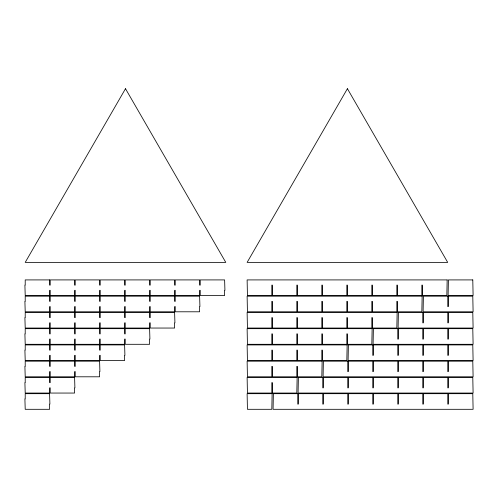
<?xml version="1.0" encoding="UTF-8"?>
<svg xmlns="http://www.w3.org/2000/svg" width="498" height="498" viewBox="0 0 498 498"><rect width="100%" height="100%" fill="white"/><g stroke="black" fill="none" stroke-linecap="round" stroke-linejoin="round"><path stroke-width="0.75" d="M125.496 88.694L25.211 262.396L225.787 262.396L125.496 88.694M347.411 88.694L247.126 262.396L447.702 262.396L347.411 88.694M49.588 279.913L25.211 279.913L25.211 285.124L24.9 285.124L25.211 295.538L49.588 295.538L49.588 290.328L50.217 290.328L50.217 295.538L74.594 295.538L74.594 290.328L75.223 290.328L75.223 295.538L99.6 295.538L99.6 290.328L100.223 290.328L100.223 295.538L124.606 295.538L124.606 290.328L125.228 290.328L125.228 295.538L149.605 295.538L149.605 290.328L150.234 290.328L150.234 295.538L174.611 295.538L174.611 290.328L175.234 290.328L175.234 295.538L199.617 295.538L199.617 290.328L200.24 290.328L200.24 295.538L224.617 295.538L224.617 290.328L224.928 290.328L224.617 279.913L200.24 279.913L200.24 285.124L199.617 285.124L199.617 279.913L175.234 279.913L175.234 285.124L174.611 285.124L174.611 279.913L150.234 279.913L150.234 285.124L149.605 285.124L149.605 279.913L125.228 279.913L125.228 285.124L124.606 285.124L124.606 279.913L100.223 279.913L100.223 285.124L99.6 285.124L99.6 279.913L75.223 279.913L75.223 285.124L74.594 285.124L74.594 279.913L50.217 279.913L50.217 285.124L49.588 285.124L49.588 279.913M447.16 279.913L247.126 279.913L247.438 295.538L271.821 295.538L271.821 285.124L272.443 285.124L272.443 295.538L296.82 295.538L296.82 285.124L297.449 285.124L297.449 295.538L321.826 295.538L321.826 285.124L322.449 285.124L322.449 295.538L346.832 295.538L346.832 285.124L347.455 285.124L347.455 295.538L371.832 295.538L371.832 285.124L372.46 285.124L372.46 295.538L396.838 295.538L396.838 285.124L397.466 285.124L397.466 295.538L421.843 295.538L421.843 285.124L422.466 285.124L422.466 295.538L446.843 295.538L447.16 279.913M472.789 279.913L448.412 279.913L448.094 295.538L473.1 295.538L472.789 279.913M49.588 296.167L25.211 296.167L25.211 301.371L24.9 301.371L25.211 311.792L49.588 311.792L49.588 306.581L50.217 306.581L50.217 311.792L74.594 311.792L74.594 306.581L75.223 306.581L75.223 311.792L99.6 311.792L99.6 306.581L100.223 306.581L100.223 311.792L124.606 311.792L124.606 306.581L125.228 306.581L125.228 311.792L149.605 311.792L149.605 306.581L150.234 306.581L150.234 311.792L174.611 311.792L174.611 306.581L175.234 306.581L175.234 311.792L199.617 311.792L199.617 306.581L199.928 306.581L199.617 296.167L175.234 296.167L175.234 301.371L174.611 301.371L174.611 296.167L150.234 296.167L150.234 301.371L149.605 301.371L149.605 296.167L125.228 296.167L125.228 301.371L124.606 301.371L124.606 296.167L100.223 296.167L100.223 301.371L99.6 301.371L99.6 296.167L75.223 296.167L75.223 301.371L74.594 301.371L74.594 296.167L50.217 296.167L50.217 301.371L49.588 301.371L49.588 296.167M422.155 296.167L247.126 296.167L247.438 311.792L271.821 311.792L271.821 301.371L272.443 301.371L272.443 311.792L296.82 311.792L296.82 301.371L297.449 301.371L297.449 311.792L321.826 311.792L321.826 301.371L322.449 301.371L322.449 311.792L346.832 311.792L346.832 301.371L347.455 301.371L347.455 311.792L371.832 311.792L371.832 301.371L372.46 301.371L372.46 311.792L396.838 311.792L396.838 301.371L397.466 301.371L397.466 311.792L421.843 311.792L422.155 296.167M447.783 296.167L423.406 296.167L423.095 311.792L473.1 311.792L472.789 296.167L448.412 296.167L448.412 306.581L447.783 306.581L447.783 296.167M49.588 312.42L25.211 312.42L25.211 317.624L24.9 317.624L25.211 328.045L49.588 328.045L49.588 322.835L50.217 322.835L50.217 328.045L74.594 328.045L74.594 322.835L75.223 322.835L75.223 328.045L99.6 328.045L99.6 322.835L100.223 322.835L100.223 328.045L124.606 328.045L124.606 322.835L125.228 322.835L125.228 328.045L149.605 328.045L149.605 322.835L150.234 322.835L150.234 328.045L174.611 328.045L174.611 322.835L174.923 322.835L174.611 312.42L150.234 312.42L150.234 317.624L149.605 317.624L149.605 312.42L125.228 312.42L125.228 317.624L124.606 317.624L124.606 312.42L100.223 312.42L100.223 317.624L99.6 317.624L99.6 312.42L75.223 312.42L75.223 317.624L74.594 317.624L74.594 312.42L50.217 312.42L50.217 317.624L49.588 317.624L49.588 312.42M397.149 312.42L247.126 312.42L247.438 328.045L271.821 328.045L271.821 317.624L272.443 317.624L272.443 328.045L296.82 328.045L296.82 317.624L297.449 317.624L297.449 328.045L321.826 328.045L321.826 317.624L322.449 317.624L322.449 328.045L346.832 328.045L346.832 317.624L347.455 317.624L347.455 328.045L371.832 328.045L371.832 317.624L372.46 317.624L372.46 328.045L396.838 328.045L397.149 312.42M422.777 312.42L398.4 312.42L398.089 328.045L473.1 328.045L472.789 312.42L448.412 312.42L448.412 322.835L447.783 322.835L447.783 312.42L423.406 312.42L423.406 322.835L422.777 322.835L422.777 312.42M49.588 328.668L25.211 328.668L25.211 333.878L24.9 333.878L25.211 344.299L49.588 344.299L49.588 339.088L50.217 339.088L50.217 344.299L74.594 344.299L74.594 339.088L75.223 339.088L75.223 344.299L99.6 344.299L99.6 339.088L100.223 339.088L100.223 344.299L124.606 344.299L124.606 339.088L125.228 339.088L125.228 344.299L149.605 344.299L149.605 339.088L149.917 339.088L149.605 328.668L125.228 328.668L125.228 333.878L124.606 333.878L124.606 328.668L100.223 328.668L100.223 333.878L99.6 333.878L99.6 328.668L75.223 328.668L75.223 333.878L74.594 333.878L74.594 328.668L50.217 328.668L50.217 333.878L49.588 333.878L49.588 328.668M372.149 328.668L247.126 328.668L247.438 344.299L271.821 344.299L271.821 333.878L272.443 333.878L272.443 344.299L296.82 344.299L296.82 333.878L297.449 333.878L297.449 344.299L321.826 344.299L321.826 333.878L322.449 333.878L322.449 344.299L346.832 344.299L346.832 333.878L347.455 333.878L347.455 344.299L371.832 344.299L372.149 328.668M397.778 328.668L373.394 328.668L373.083 344.299L473.1 344.299L472.789 328.668L448.412 328.668L448.412 339.088L447.783 339.088L447.783 328.668L423.406 328.668L423.406 339.088L422.777 339.088L422.777 328.668L398.4 328.668L398.4 339.088L397.778 339.088L397.778 328.668M49.588 344.921L25.211 344.921L25.211 350.131L24.9 350.131L25.211 360.552L49.588 360.552L49.588 355.342L50.217 355.342L50.217 360.552L74.594 360.552L74.594 355.342L75.223 355.342L75.223 360.552L99.6 360.552L99.6 355.342L100.223 355.342L100.223 360.552L124.606 360.552L124.606 355.342L124.917 355.342L124.606 344.921L100.223 344.921L100.223 350.131L99.6 350.131L99.6 344.921L75.223 344.921L75.223 350.131L74.594 350.131L74.594 344.921L50.217 344.921L50.217 350.131L49.588 350.131L49.588 344.921M347.143 344.921L247.126 344.921L247.438 360.552L271.821 360.552L271.821 350.131L272.443 350.131L272.443 360.552L296.82 360.552L296.82 350.131L297.449 350.131L297.449 360.552L321.826 360.552L321.826 350.131L322.449 350.131L322.449 360.552L346.832 360.552L347.143 344.921M372.772 344.921L348.395 344.921L348.083 360.552L473.1 360.552L472.789 344.921L448.412 344.921L448.412 355.342L447.783 355.342L447.783 344.921L423.406 344.921L423.406 355.342L422.777 355.342L422.777 344.921L398.4 344.921L398.4 355.342L397.778 355.342L397.778 344.921L373.394 344.921L373.394 355.342L372.772 355.342L372.772 344.921M49.588 361.175L25.211 361.175L25.211 366.385L24.9 366.385L25.211 376.799L49.588 376.799L49.588 371.595L50.217 371.595L50.217 376.799L74.594 376.799L74.594 371.595L75.223 371.595L75.223 376.799L99.6 376.799L99.6 371.595L99.911 371.595L99.6 361.175L75.223 361.175L75.223 366.385L74.594 366.385L74.594 361.175L50.217 361.175L50.217 366.385L49.588 366.385L49.588 361.175M322.138 361.175L247.126 361.175L247.438 376.799L271.821 376.799L271.821 366.385L272.443 366.385L272.443 376.799L296.82 376.799L296.82 366.385L297.449 366.385L297.449 376.799L321.826 376.799L322.138 361.175M347.766 361.175L323.389 361.175L323.078 376.799L473.1 376.799L472.789 361.175L448.412 361.175L448.412 371.595L447.783 371.595L447.783 361.175L423.406 361.175L423.406 371.595L422.777 371.595L422.777 361.175L398.4 361.175L398.4 371.595L397.778 371.595L397.778 361.175L373.394 361.175L373.394 371.595L372.772 371.595L372.772 361.175L348.395 361.175L348.395 371.595L347.766 371.595L347.766 361.175M49.588 377.428L25.211 377.428L25.211 382.638L24.9 382.638L25.211 393.053L49.588 393.053L49.588 387.849L50.217 387.849L50.217 393.053L74.594 393.053L74.594 387.849L74.905 387.849L74.594 377.428L50.217 377.428L50.217 382.638L49.588 382.638L49.588 377.428M297.138 377.428L247.126 377.428L247.438 393.053L271.821 393.053L271.821 382.638L272.443 382.638L272.443 393.053L296.82 393.053L297.138 377.428M322.766 377.428L298.383 377.428L298.072 393.053L473.1 393.053L472.789 377.428L448.412 377.428L448.412 387.849L447.783 387.849L447.783 377.428L423.406 377.428L423.406 387.849L422.777 387.849L422.777 377.428L398.4 377.428L398.4 387.849L397.778 387.849L397.778 377.428L373.394 377.428L373.394 387.849L372.772 387.849L372.772 377.428L348.395 377.428L348.395 387.849L347.766 387.849L347.766 377.428L323.389 377.428L323.389 387.849L322.766 387.849L322.766 377.428M49.588 393.681L25.211 393.681L25.211 398.892L24.9 398.892L25.211 409.306L49.588 409.306L49.588 404.096L49.906 404.096L49.588 393.681M272.132 393.681L247.126 393.681L247.438 409.306L271.821 409.306L272.132 393.681M297.76 393.681L273.383 393.681L273.072 409.306L473.1 409.306L472.789 393.681L448.412 393.681L448.412 404.096L447.783 404.096L447.783 393.681L423.406 393.681L423.406 404.096L422.777 404.096L422.777 393.681L398.4 393.681L398.4 404.096L397.778 404.096L397.778 393.681L373.394 393.681L373.394 404.096L372.772 404.096L372.772 393.681L348.395 393.681L348.395 404.096L347.766 404.096L347.766 393.681L323.389 393.681L323.389 404.096L322.766 404.096L322.766 393.681L298.383 393.681L298.383 404.096L297.76 404.096L297.76 393.681"/></g></svg>
